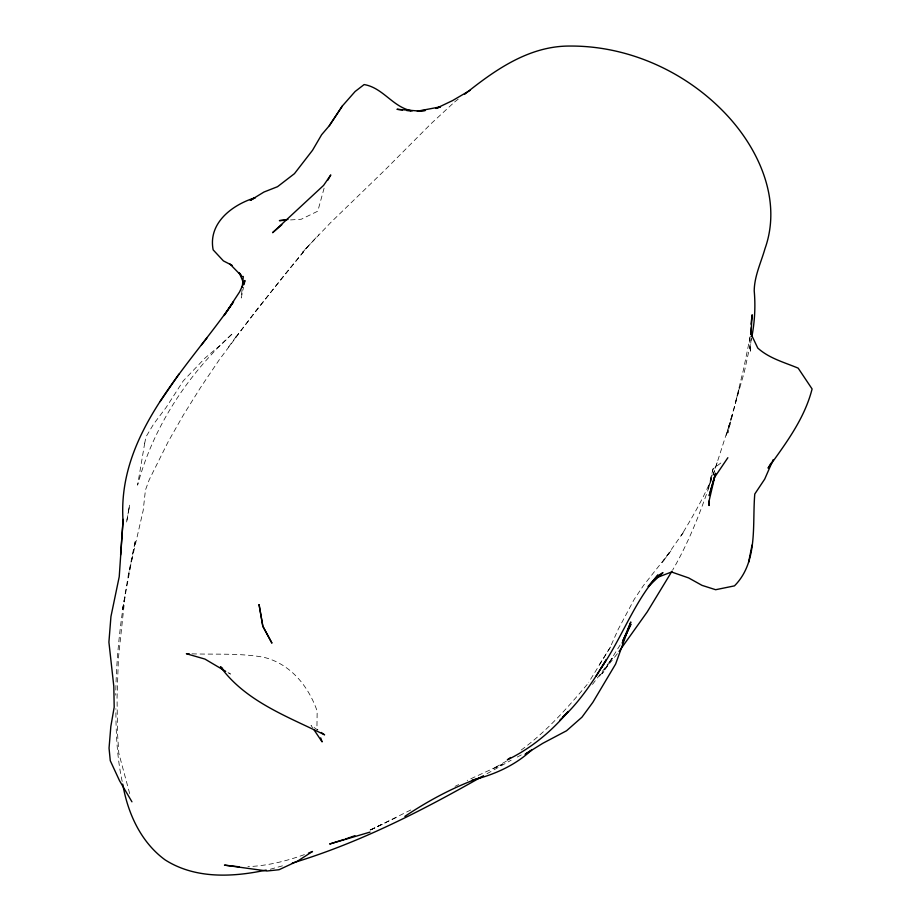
<?xml version="1.0" encoding="UTF-8"?>
<svg xmlns="http://www.w3.org/2000/svg" width="921" height="921" viewBox="0 0 921 921"><rect width="100%" height="100%" fill="white"/><g stroke="black" fill="none" stroke-linecap="round" stroke-linejoin="round"><path stroke-width="0.69" stroke-dasharray="4.61 3.45" d="M750.937 338.698L750.477 352.547L749.337 337.662M242.016 289.931L241.244 298.001L243.512 287.248M750.293 336.13L743.535 369.379L735.292 403.041L739.598 387.154L727.809 432.997L732.402 414.174L725.875 436.623L744.306 372.026L751.628 338.099M129.677 793.58L118.797 753.125L117.508 733.058L117.048 697.807L118.429 657.698L125.141 595.3L122.286 611.003L135.502 540.028C124.439 591.063 116.345 642.881 115.747 695.182M128.088 576.189L143.192 510.418L145.426 490.133L149.225 479.726L168.313 441.47L183.279 415.21L200.582 387.488L219.163 359.938L255.785 310.861L307.361 247.047L330.823 222.433L385.208 169.763L431.189 123.564L453.569 102.899M713.073 468.858L707.961 489.868L713.073 468.858L723.319 461.145M729.11 425.467C712.981 474.58 698.866 525.039 672.664 570.018M717.125 462.676C709.228 488.867 695.113 512.479 681.114 535.78L684.119 531.302L661.658 563.226L671.271 550.401L643.503 585.468L634.201 599.352L618.21 629.331L609.978 647.808L588.772 682.231M324.1 188.195L317.791 211.174L301.259 219.244L288.952 220.027M620.167 644.942L602.242 673.631L612.327 658.158L590.672 686.824M599.433 664.502L610.692 646.726L609.978 647.808M228.558 347.033L237.952 334.15M617.369 653.68L598.523 677.349M235.788 337.074L283.714 275.77L307.361 247.047L302.652 252.216L318.678 234.786M587.161 684.476C566.473 709.066 544.795 733.473 518.362 752.054M454.629 101.989L458.842 98.628M486.99 773.709L511.167 760.216M506.412 761.126L492.666 768.862L502.279 764.326L467.177 780.444M517.222 757.062L523.278 753.896M370.576 829.971L413.863 808.442M396.065 817.583L369.943 830.074M455.055 786.361L458.693 784.588M370.806 829.786L385.749 822.706M304.39 854.607C286.327 861.158 267.159 865.867 247.933 866.638M270.244 869.251L284.036 865.395M191.994 653.841C215.779 654.589 239.713 653.07 263.291 657.168C290.207 663.557 308.362 685.857 317.169 711.104L316.939 727.222L317.883 729.881M228.074 672.71L230.457 674.08L227.13 671.651M317.814 730.111L311.022 725.368L312.61 727.717M122.182 781.445C117.036 757.592 115.896 733.012 115.885 708.663M144.712 443.128L137.597 485.125C153.358 426.4 188.172 373.995 232.875 333.264L221.88 343.982L205.302 357.82L183.314 380.822L166.194 407.381L153.761 423.867L146.025 436.784L144.712 443.128M128.767 509.52L126.488 522.794L129.7 504.743L128.767 509.52"/><path stroke-width="1.38" d="M131.945 801.811L119.592 780.824L110.278 760.723L109.046 748.128L110.831 726.473L114.192 707.167L113.801 686.283L108.908 642.156L110.946 616.563L119.235 576.684L123.138 519.479L123.103 521.723C116.679 433.423 187.447 368.653 233.543 301.754L224.056 315.569L239.564 291.945L244.94 280.525L244.088 284.554M751.076 334.553L751.306 327.634M120.605 555.029L123.138 519.479M242.269 287.237L243.294 276.473M751.006 324.204L752.181 314.786L750.926 333.724L757.753 348.046C769.277 358.442 784.243 362.31 798.173 368.147L812.092 388.961C804.528 418.825 785.705 443.577 768.091 468.167L770.946 463.217M657.226 577.467L671.547 571.999L688.609 577.916L702.009 585.365L715.652 589.716L734.463 585.871C758.374 561.845 752.146 524.763 754.783 494.013L764.706 479.116L773.237 459.579M751.847 336.741C754.76 321.648 755.6 306.209 754.218 290.898C754.368 276.185 761.011 262.589 764.994 248.658C782.712 198.832 757.626 145.863 722.432 110.485C682.634 70.249 626.764 45.693 569.961 46.05C529.161 45.797 495.014 69.927 464.575 94.333M748.577 562.409L752.066 545.036M623.16 640.371L630.816 621.997L615.608 664.076L592.848 702.343L581.98 717.16L566.542 730.767L542.826 743.293L525.039 754.322M622.112 643.054L630.931 624.242L623.033 640.256M327.795 180.205L330.777 174.944L323.593 185.397L272.581 232.691L281.826 224.747M671.962 571.239L647.198 611.958L619.05 651.469M596.014 676.313L606.26 659.77C593.101 681.448 579.01 702.976 559.98 720.015M160.058 401.637L178.973 374.076M601.286 667.863C621.894 637.885 633.878 602.357 658.089 574.923L648.154 586.366M232.127 265.363L223.423 260.908L213.154 249.867C207.893 223.009 232.368 204.669 255.267 197.693L250.293 200.387L263.947 192.04L277.52 186.698L294.444 173.666L312.53 150.284L321.625 134.719L329.304 125.728L342.382 105.95L355.115 91.501L364.129 84.559C383.263 87.771 393.002 107.538 412.182 110.888M342.382 105.95L329.304 125.728M727.866 457.714L714.293 477.746L709.182 495.602L715.559 473.244L708.974 501.381L709.055 505.514L708.756 501.254M201.446 344.984L207.029 337.846M562.673 717.206L568.234 711.449C551.495 731.516 530.922 748.474 507.321 759.848L510.637 757.511M648.43 586.458L662.959 572.62L659.309 574.9M525.995 753.62L531.682 749.993C515 765.535 494.117 774.791 472.185 780.145M404.86 816.397C428.633 800.487 453.949 786.96 480.923 777.336M470.021 90.362L452.545 100.596L436.024 108.471M483.537 775.701C422.647 810.422 359.639 842.807 292.314 863.081M436.968 108.264L440.445 106.836L417.328 111.211M345.536 839.019L354.919 835.704M308.443 853.157L312.495 851.488L297.679 861.054L279.051 869.723L266.952 871.001L224.459 865.13L239.322 866.834M344.212 839.434L329.672 844.004L370.046 832.1M266.169 870.08C232.564 877.241 195.264 879.083 165.135 859.903C140.763 842.116 127.743 813.116 122.723 784.082M287.974 219.451L279.385 220.637L286.224 220.2M425.341 110.543L419.907 111.107L396.974 109.288L402.465 109.99M417.743 111.015L424.903 110.405M189.196 653.783L186.387 653.726L204.946 659.079L225.691 671.34M406.587 110.508L410.708 111.027M321.199 732.483L324.595 734.843C287.64 716.561 245.55 701.399 220.476 666.781L222.698 668.404M229.559 263.648L242.188 276.599M240.853 274.769L239.31 272.892L243.616 283.046M314.188 730.077L322.097 741.877L320.692 737.882M271.833 642.939L262.819 626.222L259.077 604.648L262.819 626.222L271.833 642.939"/></g></svg>
